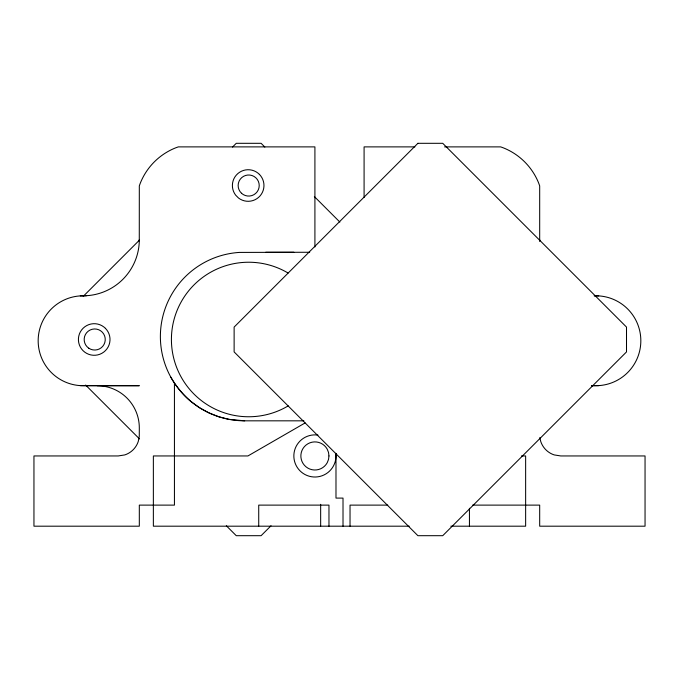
<?xml version="1.0" encoding="UTF-8"?>
<svg xmlns="http://www.w3.org/2000/svg" width="679" height="679" viewBox="0 0 679 679"><rect width="100%" height="100%" fill="white"/><g stroke="black" fill="none" stroke-linecap="round" stroke-linejoin="round"><path stroke-width="1.02" d="M139.28 240.714L139.314 185.902L140.239 183.322A63.232 63.232 0 0 1 175.742 147.81L178.322 146.885L314.912 146.885L314.912 246.986M83.245 296.333L139.518 240.06M232.515 147.063L236.267 143.311L261.101 143.311L264.852 147.063M271.031 525.758L261.101 535.689L236.267 535.689L226.336 525.758M305.134 422.924L247.937 455.949L153.361 455.949L153.361 526.191L409.242 526.191M86.649 295.688L80.292 295.891M309.675 252.265L239.381 252.418A84.289 84.289 0 0 0 160.422 339.186A84.289 84.289 0 0 0 244.678 420.827L303.886 420.827M591.638 385.63L598.708 385.621M414.911 146.885L364.088 146.885L364.088 197.462M444.558 146.885L500.678 146.885L503.258 147.818A63.232 63.232 0 0 1 538.761 183.322L539.686 185.902L539.686 239.611A56.196 56.196 0 0 0 539.712 241.376M265.744 252.248L293.846 252.248M598.708 295.891L594.117 295.789A56.196 56.196 0 0 0 595.882 295.798A44.95 44.95 0 0 1 640.832 340.748A44.95 44.95 0 0 1 595.882 385.706L591.638 385.706M80.292 385.621L139.314 385.706L83.118 385.706A44.95 44.95 0 0 1 38.168 340.756A44.95 44.95 0 0 1 83.118 295.806A56.196 56.196 0 0 0 139.314 239.602M521.438 455.949L525.639 455.949L525.639 526.191L450.831 526.191M387.777 505.117L350.033 505.117L350.033 526.191M472.592 505.117L539.686 505.117L539.686 526.191L645.05 526.191L645.05 455.949L560.761 455.949L554.251 454.922A21.066 21.066 0 0 1 548.377 451.925A21.142 21.142 0 0 1 544.524 448.31A21.066 21.066 0 0 1 540.713 441.384L539.856 437.522M244.678 420.827L228.882 419.333L218.63 416.702L208.784 412.807L199.507 407.706L190.943 401.484C182.872 394.592 176.107 386.334 170.811 377.151M314.36 196.571L339.856 222.067M85.63 385.052L139.518 438.94M539.686 239.611L539.72 240.714M469.444 508.282L469.444 526.191M343.014 526.191L343.014 498.097L335.986 498.097L335.986 453.64M328.967 526.191L328.967 505.117L258.724 505.117L258.724 526.191M320.658 504.336L320.658 526.191M174.435 382.854L174.435 505.117L139.314 505.117L139.314 526.191L33.95 526.191L33.95 455.949L118.239 455.949L124.749 454.922A21.066 21.066 0 0 0 130.614 451.934A21.142 21.142 0 0 0 134.476 448.31A21.066 21.066 0 0 0 138.278 441.392L139.271 436.198L139.314 427.855A42.115 42.115 0 0 0 134.094 407.553A42.115 42.115 0 0 0 119.733 392.258L117.467 390.926A42.115 42.115 0 0 0 97.165 385.714M335.825 453.309A21.074 21.074 0 0 1 315.65 477.006A21.074 21.074 0 0 1 293.88 454.777A21.074 21.074 0 0 1 317.993 435.103M288.261 405.855A77.262 77.262 0 0 1 189.772 389.491A77.262 77.262 0 0 1 189.645 289.653A77.262 77.262 0 0 1 288.1 273.043M328.967 455.949L328.526 459.445L327.227 462.722A14.047 14.047 0 0 1 305.957 466.779A14.047 14.047 0 0 1 305.957 445.127A14.047 14.047 0 0 1 327.227 449.184L328.526 452.46L328.967 455.949M417.899 143.311L234.128 327.083L234.128 351.917L417.899 535.689L442.733 535.689L626.505 351.917L626.505 327.083L442.733 143.311L417.899 143.311M259.361 174.342L257.876 173.035A15.804 15.804 0 0 0 235.698 195.204L238.499 198.005A15.804 15.804 0 0 0 260.668 175.836L259.361 174.342M105.389 328.313L103.904 327.006A15.804 15.804 0 0 0 78.789 336.046A15.804 15.804 0 0 0 97.666 354.913A15.804 15.804 0 0 0 106.705 329.807L105.389 328.313M241.537 193.277A10.533 10.533 0 0 0 258.962 187.845A10.533 10.533 0 0 0 245.552 175.471A10.533 10.533 0 0 0 241.537 193.277M88.822 348.234A10.533 10.533 0 0 0 105.22 340.238A10.533 10.533 0 0 0 90.095 330.028A10.533 10.533 0 0 0 88.822 348.234"/></g></svg>
